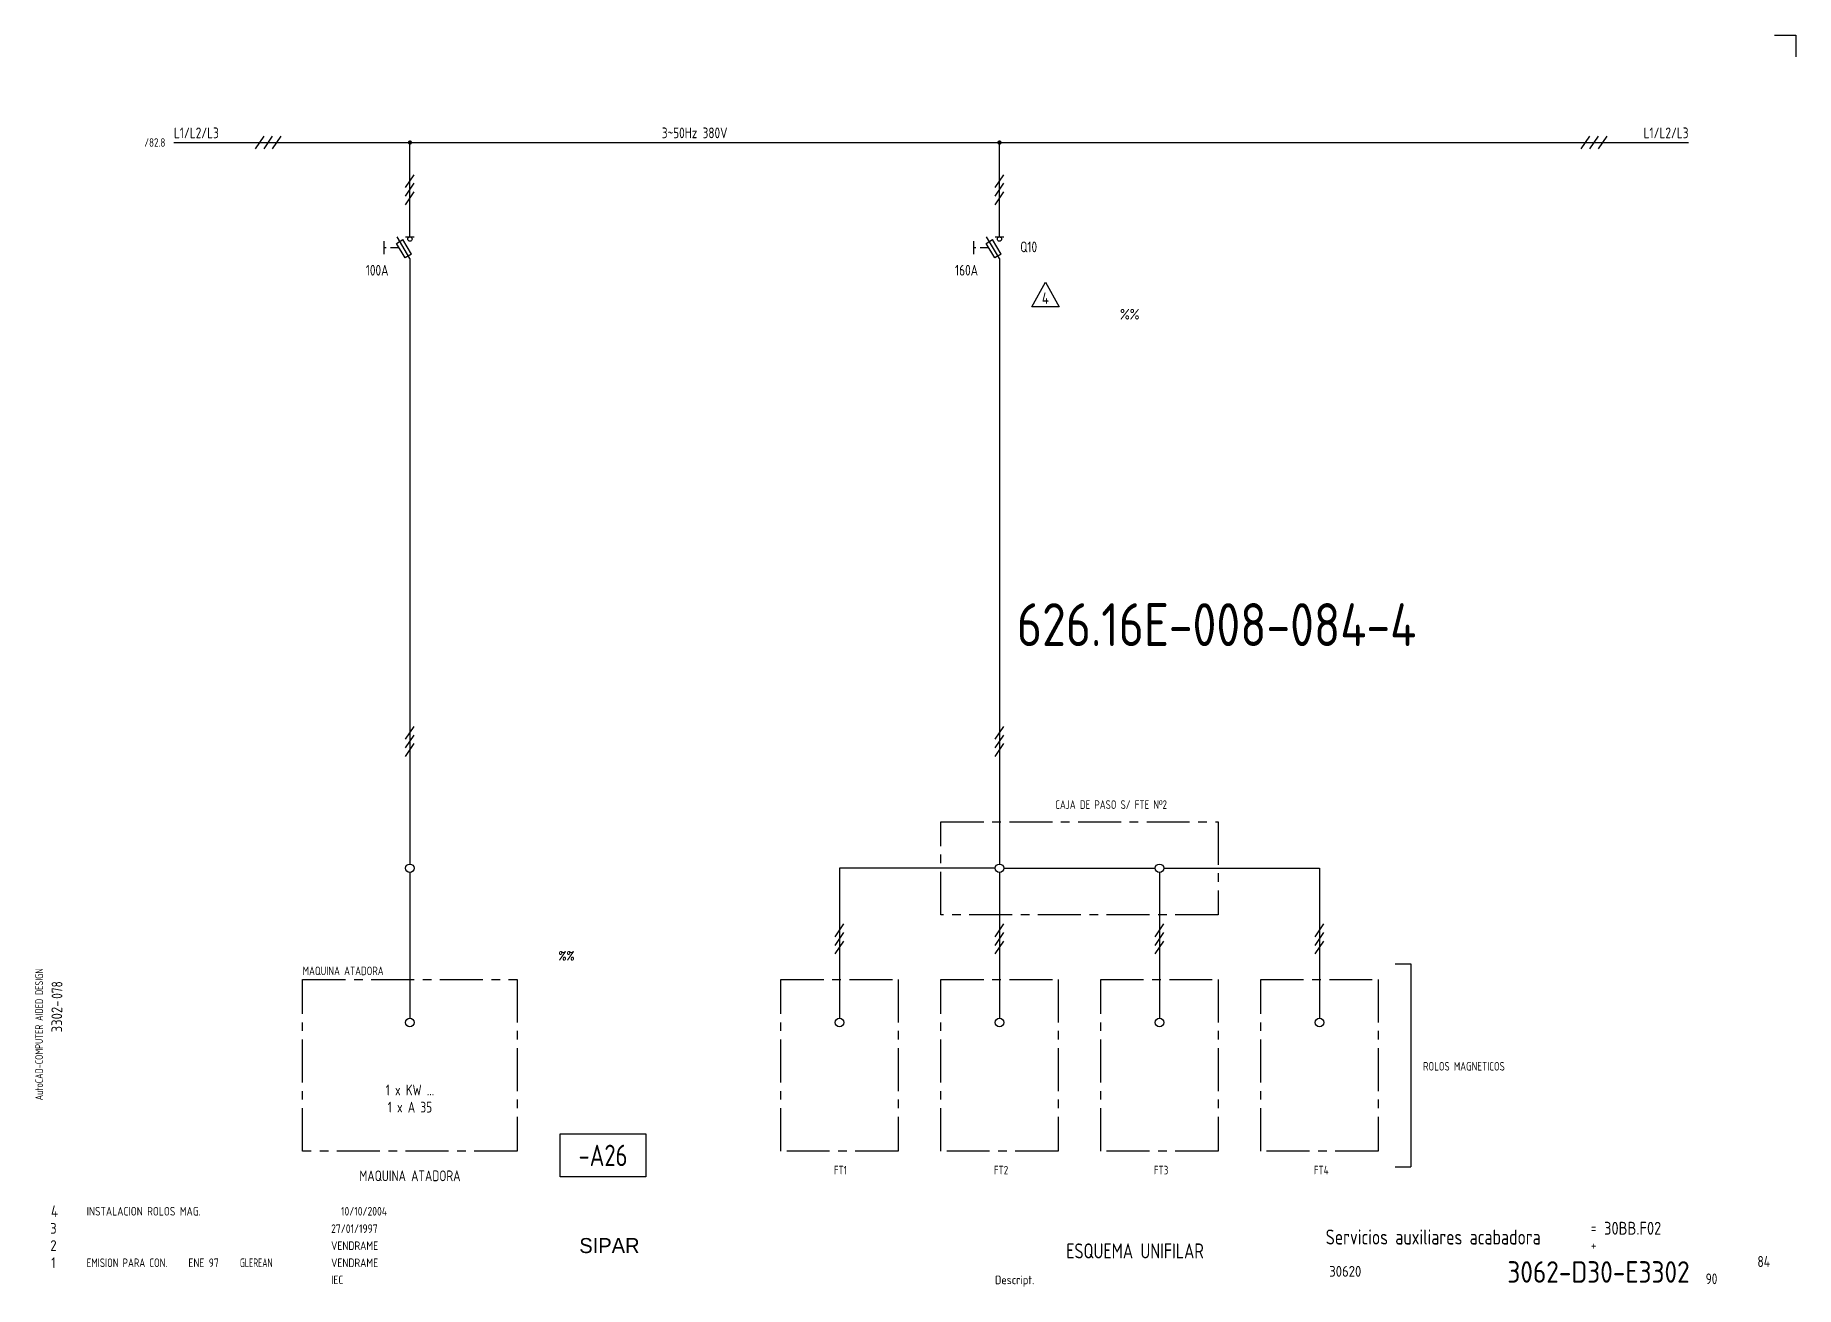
# Model space of a CAD drawing. Extents: x 10 to 420, y 5 to 297.
import ezdxf
from ezdxf.enums import TextEntityAlignment as Align

# ---------------------------------------------------------------- set-up
doc = ezdxf.new("R2010")
doc.units = 0
doc.header["$LTSCALE"] = 8
doc.header["$MEASUREMENT"] = 0
doc.linetypes.add('CENTER', pattern=[2, 1.25, -0.25, 0.25, -0.25])
doc.linetypes.add('HIDDEN', pattern=[0.375, 0.25, -0.125])
doc.layers.get('0').update_dxf_attribs({"linetype": 'CONTINUOUS'})
doc.layers.add('CART', color=7, linetype='CONTINUOUS')
doc.styles.add('DIN', font='DIN', dxfattribs={"width": 0.85})
doc.styles.add('SIMPLEX', font='SIMPLEX', dxfattribs={"width": 0.9})
doc.styles.get("Standard").update_dxf_attribs({"font": 'DIN', "width": 0.85})
doc.styles.add('UNIV', font='UNIV')

# ---------------------------------------------------------------- blocks, each defined once
blk = doc.blocks.new('WB-FG100')
at = {"layer": 'CART', "color": 1}
for p, q in [((415, 297), (420, 297)), ((420, 297), (420, 292))]:
    blk.add_line(p, q, dxfattribs=at)
at = {"layer": 'CART', "color": 1, "style": 'DIN', "width": 0.8}
blk.add_text('AutoCAD-COMPUTER AIDED DESIGN', height=1.8, rotation=90, dxfattribs=at).set_placement((11.47, 48.84))
at = {"layer": 'CART', "color": 3, "style": 'DIN', "width": 0.8}
for s, p in [('=', (372.24, 17.91)), ('+', (372.24, 13.87))]:
    blk.add_text(s, height=2.5, dxfattribs=at).set_placement(p)
at = {"layer": 'CART', "color": 7, "style": 'DIN', "width": 0.9}
blk.add_attdef('FILE', text='', height=2.5, rotation=90, dxfattribs=at).set_placement((15.95, 68.38), align=Align.CENTER)
for tag, p in [('MOD-3', (13.92, 19)), ('MOD-2', (13.92, 15)), ('MOD-1', (13.92, 11)), ('NR.COMMESSA', (315, 9))]:
    blk.add_attdef(tag, text='', height=2.5, dxfattribs=at).set_placement(p, align=Align.MIDDLE)
at = {"layer": 'CART', "color": 7, "style": 'DIN'}
for tag, width, p in [('REV-3', 0.9, (21.66, 19)), ('DATA-3', 0.9, (45.37, 19)), ('NOME-3', 0.9, (57.37, 19)), ('REV-2', 0.9, (21.66, 15)), ('DATA-2', 0.9, (45.37, 15)), ('NOME-2', 0.9, (57.37, 15)), ('REV-1', 0.9, (21.66, 11)), ('DATA-1', 0.9, (45.37, 11)), ('NOME-1', 0.7, (57.37, 11))]:
    blk.add_attdef(tag, text='', height=2, dxfattribs=dict(at, width=width)).set_placement(p, align=Align.MIDDLE_LEFT)
at = {"layer": 'CART', "color": 7, "style": 'DIN', "width": 0.9}
for tag, p, height in [('DATA', (78.64, 17.94), 2), ('ESECUTORE', (78.64, 13.97), 2), ('CONTROLLORE', (78.64, 9.99), 2), ('SEGUE', (398.93, 5.65), 2.8), ('NORMA', (78.64, 6.01), 2)]:
    blk.add_attdef(tag, p, '', height=height, dxfattribs=at)
at = {"layer": 'CART', "color": 2, "style": 'DIN', "width": 0.9}
for tag, p in [('TITOLO-1/3', (266.5, 18.23)), ('TITOLO-1/2', (266.5, 15.73)), ('TITOLO-2/3', (266.5, 13.18)), ('TITOLO-2/2', (266.5, 10.68)), ('TITOLO-3/3', (266.5, 8.13))]:
    blk.add_attdef(tag, text='', height=3.5, dxfattribs=at).set_placement(p, align=Align.MIDDLE)
at = {"layer": 'CART', "color": 3, "style": 'DIN', "width": 0.9}
blk.add_attdef('ASSIEME', text='', height=3.5, dxfattribs=at).set_placement((334, 17), align=Align.MIDDLE)
at = {"layer": 'CART', "color": 3, "style": 'DIN', "width": 0.85}
for tag, p in [('=', (375.33, 16.63)), ('+', (375.33, 12.76))]:
    blk.add_attdef(tag, text='', height=3, dxfattribs=at).set_placement(p, align=Align.BOTTOM_LEFT)
at = {"layer": 'CART', "color": 3, "style": 'DIN', "width": 0.9}
blk.add_attdef('FOGLIO', text='', height=2.8, dxfattribs=at).set_placement((414.2, 9.56), align=Align.RIGHT)
at = {"layer": 'CART', "color": 2, "style": 'DIN', "width": 0.9}
blk.add_attdef('DISEGNO', text='', height=5, dxfattribs=at).set_placement((395.27, 6.35), align=Align.RIGHT)
at = {"layer": 'CART', "color": 1, "style": 'DIN', "width": 0.9}
blk.add_attdef('TIPOLOGIA', (233.37, 6), '', height=2, dxfattribs=at)

msp = doc.modelspace()

# ---------------------------------------------------------------- linework, layer by layer
at = {"linetype": 'Continuous'}
for p, q in [((42, 272), (395, 272)), ((241.92, 233.7), (245.13, 239.44)), ((245.13, 239.44), (248.35, 233.7)), ((248.35, 233.7), (241.92, 233.7)), ((233.41, 102.9), (197.13, 102.9)), ((235.41, 102.9), (270.7, 102.9)), ((272.7, 102.9), (308.98, 102.9)), ((326.66, 80.66), (330.28, 80.66)), ((330.28, 80.66), (330.28, 33.34)), ((326.66, 33.34), (330.28, 33.34))]:
    msp.add_line(p, q, dxfattribs=at)
for p, q in [((61, 270.5), (63, 273.5)), ((63, 270.5), (65, 273.5)), ((65, 270.5), (67, 273.5)), ((97, 250), (97, 272)), ((234.41, 250), (234.41, 272)), ((370, 270.5), (372, 273.5)), ((372, 270.5), (374, 273.5)), ((374, 270.5), (376, 273.5)), ((91, 246), (91, 249)), ((93.9, 248.5), (95.37, 249.38)), ((95.93, 245.12), (93.9, 248.5)), ((97, 245), (94, 250)), ((97.4, 246), (95.37, 249.38)), ((96, 250), (98, 250)), ((228.41, 246), (228.41, 249)), ((231.31, 248.5), (232.78, 249.38)), ((233.34, 245.12), (231.31, 248.5)), ((234.41, 245), (231.41, 250)), ((234.81, 246), (232.78, 249.38)), ((233.41, 250), (235.41, 250)), ((97.4, 246), (95.93, 245.12)), ((97, 245), (97, 103.9)), ((234.81, 246), (233.34, 245.12)), ((234.41, 245), (234.41, 103.9)), ((197.13, 102.9), (197.13, 68)), ((308.98, 102.9), (308.98, 68)), ((97, 101.9), (97, 68)), ((234.41, 101.9), (234.41, 68)), ((271.7, 101.9), (271.7, 68))]:
    msp.add_line(p, q)
at = {"color": 7}
for p, q in [((96, 261.5), (98, 264.5)), ((233.41, 261.5), (235.41, 264.5)), ((96, 259.5), (98, 262.5)), ((96, 257.5), (98, 260.5)), ((233.41, 259.5), (235.41, 262.5)), ((233.41, 257.5), (235.41, 260.5)), ((96, 132.95), (98, 135.95)), ((233.41, 132.95), (235.41, 135.95)), ((96, 130.95), (98, 133.95)), ((96, 128.95), (98, 131.95)), ((233.41, 130.95), (235.41, 133.95)), ((233.41, 128.95), (235.41, 131.95)), ((196.13, 86.94), (198.13, 89.94)), ((196.13, 84.94), (198.13, 87.94)), ((233.41, 86.94), (235.41, 89.94)), ((233.41, 84.94), (235.41, 87.94)), ((270.7, 86.94), (272.7, 89.94)), ((270.7, 84.94), (272.7, 87.94)), ((307.98, 86.94), (309.98, 89.94)), ((307.98, 84.94), (309.98, 87.94)), ((196.13, 82.94), (198.13, 85.94)), ((233.41, 82.94), (235.41, 85.94)), ((270.7, 82.94), (272.7, 85.94)), ((307.98, 82.94), (309.98, 85.94))]:
    msp.add_line(p, q, dxfattribs=at)
at = {"linetype": 'HIDDEN'}
for p, q in [((94.5, 247.5), (91, 247.5)), ((231.91, 247.5), (228.41, 247.5))]:
    msp.add_line(p, q, dxfattribs=at)
at = {"color": 3, "linetype": 'CENTER'}
for p, q in [((72, 37), (72, 77)), ((72, 77), (122, 77)), ((122, 77), (122, 37)), ((183.45, 37), (183.45, 77)), ((183.45, 77), (210.81, 77)), ((210.81, 77), (210.81, 37)), ((220.73, 77), (248.1, 77)), ((220.73, 37), (220.73, 77)), ((248.1, 77), (248.1, 37)), ((258.01, 37), (258.01, 77)), ((258.01, 77), (285.38, 77)), ((285.38, 77), (285.38, 37)), ((295.3, 37), (295.3, 77)), ((295.3, 77), (322.67, 77)), ((322.67, 77), (322.67, 37)), ((122, 37), (72, 37)), ((210.81, 37), (183.45, 37)), ((248.1, 37), (220.73, 37)), ((285.38, 37), (258.01, 37)), ((322.67, 37), (295.3, 37))]:
    msp.add_line(p, q, dxfattribs=at)
at = {"color": 2}
for p, q in [((132, 31), (132, 41)), ((132, 41), (152, 41)), ((152, 41), (152, 31)), ((152, 31), (132, 31))]:
    msp.add_line(p, q, dxfattribs=at)
at = {"color": 7, "linetype": 'Continuous', "const_width": 0.5}
for points in [[(96.75, 272, 1), (97.25, 272, 1)], [(234.16, 272, 1), (234.66, 272, 1)]]:
    msp.add_lwpolyline(points, format="xyb", close=True, dxfattribs=at)
at = {"const_width": 0.5}
for points in [[(96.75, 272, 1), (97.25, 272, 1)], [(234.16, 272, 1), (234.66, 272, 1)]]:
    msp.add_lwpolyline(points, format="xyb", close=True, dxfattribs=at)
at = {"color": 3, "linetype": 'CENTER'}
msp.add_lwpolyline([(220.73, 113.73), (285.38, 113.73), (285.38, 92.08), (220.73, 92.08)], close=True, dxfattribs=at)
for centre, radius in [((97, 249.5), 0.5), ((234.41, 249.5), 0.5), ((97, 102.9), 1), ((234.41, 102.9), 1), ((271.7, 102.9), 1), ((97, 67), 1), ((197.13, 67), 1), ((234.41, 67), 1), ((271.7, 67), 1), ((308.98, 67), 1)]:
    msp.add_circle(centre, radius)

# ---------------------------------------------------------------- block references
at = {"layer": 'CART'}
ref = msp.add_blockref('WB-FG100', (0, 0), dxfattribs=at)
ref.add_attrib('TIPOLOGIA', 'Descript.', (233.37, 6), dxfattribs={"color": 1, "height": 2, "style": 'DIN', "width": 0.9})
ref.add_attrib('ASSIEME', 'Servicios auxiliares acabadora', dxfattribs={"color": 3, "height": 3.5, "style": 'DIN', "width": 0.8}).set_placement((335.5, 17), align=Align.MIDDLE)
ref.add_attrib('=', '30BB.F02', dxfattribs={"color": 3, "height": 3, "style": 'DIN', "width": 0.85}).set_placement((375.33, 16.63), align=Align.BOTTOM_LEFT)
ref.add_attrib('NR.COMMESSA', '30620', dxfattribs={"color": 7, "height": 2.5, "style": 'DIN', "width": 0.9}).set_placement((315, 9), align=Align.MIDDLE)
ref.add_attrib('DISEGNO', '3062-D30-E3302', dxfattribs={"color": 2, "height": 5, "style": 'DIN', "width": 0.9}).set_placement((395.27, 6.35), align=Align.RIGHT)
ref.add_attrib('DATA', '27/01/1997', (78.64, 17.94), dxfattribs={"color": 7, "height": 2, "style": 'DIN', "width": 0.85})
ref.add_attrib('ESECUTORE', 'VENDRAME', (78.64, 13.97), dxfattribs={"color": 7, "height": 2, "style": 'DIN', "width": 0.85})
ref.add_attrib('CONTROLLORE', 'VENDRAME', (78.64, 9.99), dxfattribs={"color": 7, "height": 2, "style": 'DIN', "width": 0.85})
ref.add_attrib('NORMA', 'IEC', (78.64, 6.01), dxfattribs={"color": 7, "height": 2, "style": 'DIN', "width": 0.85})
ref.add_attrib('MOD-1', '1', dxfattribs={"color": 7, "height": 2.5, "style": 'DIN', "width": 0.9}).set_placement((13.92, 11), align=Align.MIDDLE)
ref.add_attrib('REV-1', 'EMISION PARA CON.', dxfattribs={"color": 7, "height": 2, "style": 'DIN', "width": 0.8}).set_placement((21.66, 11), align=Align.MIDDLE_LEFT)
ref.add_attrib('DATA-1', 'ENE 97', dxfattribs={"color": 7, "height": 2, "style": 'DIN', "width": 0.85}).set_placement((45.37, 11), align=Align.MIDDLE_LEFT)
ref.add_attrib('NOME-1', 'GLEREAN', dxfattribs={"color": 7, "height": 2, "style": 'DIN', "width": 0.7}).set_placement((57.37, 11), align=Align.MIDDLE_LEFT)
ref.add_attrib('MOD-2', '2', dxfattribs={"color": 7, "height": 2.5, "style": 'DIN', "width": 0.9}).set_placement((13.92, 15), align=Align.MIDDLE)
ref.add_attrib('MOD-3', '3', dxfattribs={"color": 7, "height": 2.5, "style": 'DIN', "width": 0.9}).set_placement((13.92, 19), align=Align.MIDDLE)
ref.add_attrib('FILE', '3302-', dxfattribs={"color": 7, "height": 2.5, "rotation": 90, "style": 'DIN', "width": 0.9}).set_placement((15.95, 68.38), align=Align.CENTER)

# ---------------------------------------------------------------- texts
at = {"style": 'DIN'}
for s, width, p in [('L1/L2/L3', 0.8, (42, 273)), ('3~50Hz 380V ', 0.8, (155.71, 273)), ('%%', 0.85, (262.5, 230.75)), ('90', 0.8, (399, 6))]:
    msp.add_text(s, height=2.5, dxfattribs=dict(at, width=width)).set_placement(p)
at = {"style": 'DIN', "width": 0.8}
for s, height, p in [('L1/L2/L3', 2.5, (395, 273)), ('/82.8', 2, (40, 271)), ('Q10', 2.5, (243.18, 246.43)), ('100A', 2.5, (92, 241)), ('160A', 2.5, (229.41, 241))]:
    msp.add_text(s, height=height, dxfattribs=at).set_placement(p, align=Align.RIGHT)
at = {"linetype": 'Continuous', "style": 'DIN', "width": 0.85}
for s, height, p in [('4', 2.7, (245.1, 235.75)), ('4', 2.7, (14.16, 22.99)), ('10/10/2004', 2, (86.3, 22.99))]:
    msp.add_text(s, height=height, dxfattribs=at).set_placement(p, align=Align.MIDDLE)
at = {"width": 0.8}
for s, p in [('CAJA DE PASO S/ FTE Nº2', (247.4, 116.74)), ('MAQUINA ATADORA', (72, 78)), ('ROLOS MAGNETICOS', (333.14, 55.77)), ('FT1', (195.81, 31.58)), ('FT2', (233.1, 31.58)), ('FT3', (270.38, 31.58)), ('FT4', (307.67, 31.58))]:
    msp.add_text(s, height=2, dxfattribs=at).set_placement(p)
at = {"color": 7, "linetype": 'Continuous', "style": 'SIMPLEX', "width": 0.9}
msp.add_text('%%', height=2, dxfattribs=at).set_placement((133.5, 82.5), align=Align.MIDDLE)
at = {"style": 'DIN', "width": 0.8}
msp.add_text('078', height=2.5, rotation=90, dxfattribs=at).set_placement((16, 72.5))
for s, p in [('1 x KW ...', (97, 50)), ('1 x A 35', (97, 46))]:
    msp.add_text(s, height=2.5, dxfattribs=at).set_placement(p, align=Align.CENTER)
at = {"color": 6, "style": 'DIN', "width": 0.8}
msp.add_text('-A26', height=5, dxfattribs=at).set_placement((142, 36), align=Align.MIDDLE)
at = {"width": 0.8}
msp.add_text('MAQUINA ATADORA', height=2.5, dxfattribs=at).set_placement((97, 30), align=Align.CENTER)
at = {"linetype": 'Continuous', "style": 'DIN', "width": 0.85}
msp.add_text('INSTALACION ROLOS MAG.', height=2, dxfattribs=at).set_placement((21.68, 22.99), align=Align.MIDDLE_LEFT)
at = {"color": 3, "style": 'DIN', "width": 0.8}
msp.add_text('ESQUEMA UNIFILAR', height=3.5, dxfattribs=at).set_placement((266, 12), align=Align.CENTER)
msp.add_text('84', height=2.56, dxfattribs=at).set_placement((414, 10), align=Align.RIGHT)
at = {"color": 2, "insert": (238.46, 164.67), "char_height": 10, "width": 111.0411, "attachment_point": 1, "style": 'DIN'}
msp.add_mtext('626.16E-008-084-4', dxfattribs=at)
at = {"layer": 'CART', "color": 2, "linetype": 'Continuous', "style": 'UNIV'}
msp.add_text('SIPAR', height=3.5, dxfattribs=at).set_placement((143.5, 13.25), align=Align.CENTER)

doc.saveas('drawing.dxf')
